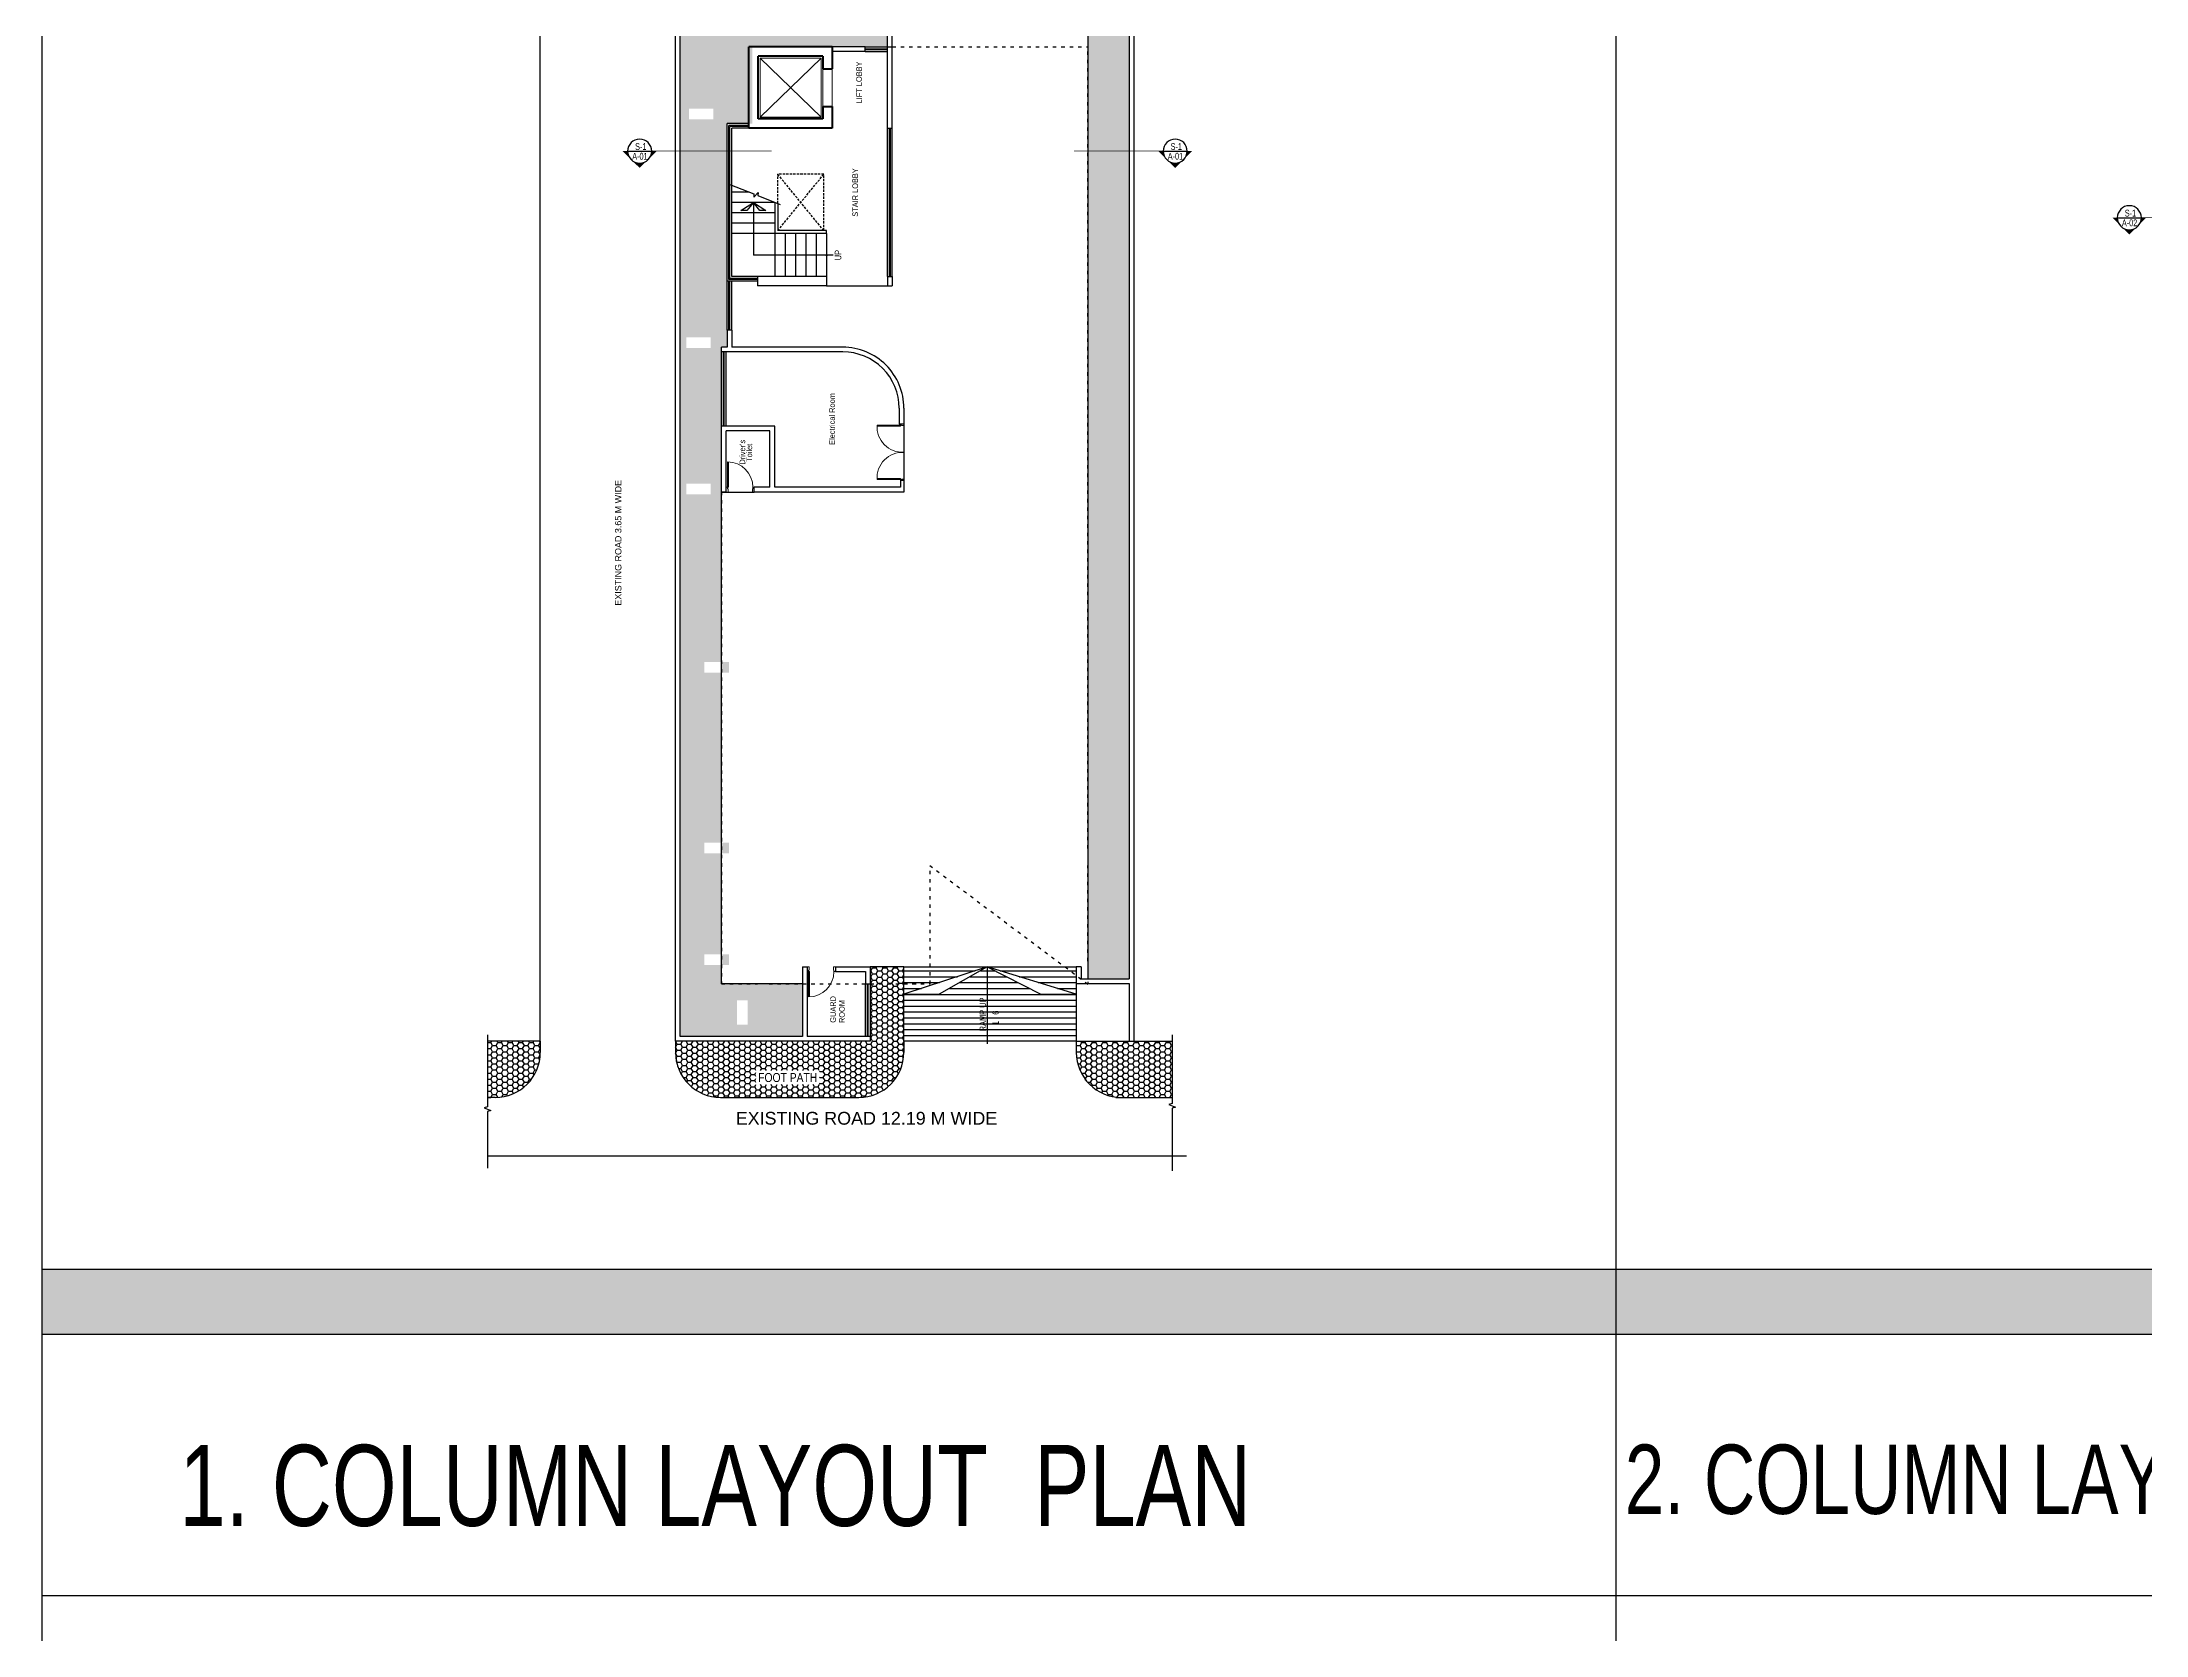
# Model space of a CAD drawing. Header units: inches. Extents: x 283072 to 301462, y 26630 to 62925.
# Drawn here: x 290408 to 292649, y 31862 to 33559 of the extents above; entities that cross this region are included whole.
import ezdxf
from ezdxf.enums import TextEntityAlignment as Align

# ---------------------------------------------------------------- set-up
doc = ezdxf.new("R2010")
doc.units = ezdxf.units.IN
doc.header["$MEASUREMENT"] = 0
for name, pattern in [('ACAD_ISO03W100', [30, 12, -18]), ('DASHDOT', [25.4, 12.7, -6.35, 0, -6.35]), ('DASHDOTX2', [2, 1, -0.5, 0, -0.5]), ('HIDDEN', [0.375, 0.25, -0.125])]:
    doc.linetypes.add(name, pattern=pattern)
doc.layers.get('0').update_dxf_attribs({"lineweight": 5})
doc.layers.add('A1-Sect_Symb', color=31, linetype='Continuous')
for name, color, linetype, lineweight in [('BEAM', 54, 'ACAD_ISO03W100', 5), ('Column R.C.C', 210, 'Continuous', 53), ('DIM_RAJUK', 31, 'Continuous', 9), ('Dimension.', 7, 'Continuous', 5), ('door', 35, 'Continuous', 13), ('Grass', 8, 'Continuous', 9), ('Hatch', 8, 'Continuous', 9), ('Hatch Brick', 8, 'Continuous', 9), ('PAVE', 23, 'Continuous', 9), ('Railing', 30, 'Continuous', 25), ('RAMP', 251, 'Continuous', 5), ('ROADP5', 5, 'Continuous', 13), ('slab', 86, 'Continuous', 9), ('stair', 190, 'Continuous', 13), ('Symbol', 110, 'Continuous', 9), ('Text Note', 2, 'Continuous', 15), ('Text Room name', 4, 'Continuous', 13), ('wall', 7, 'Continuous', 35)]:
    doc.layers.add(name, color=color, linetype=linetype, lineweight=lineweight)
doc.layers.add('VPT', color=2, linetype='DASHDOTX2', lineweight=13, plot=False)
doc.layers.add('WIN', color=7, linetype='Continuous', lineweight=18, true_color=0x144fff)
doc.styles.add('S_Swis721 LtCn BT', font='swisscl.ttf')
doc.styles.add('SIM-N', font='SIMPLEX.shx', dxfattribs={"width": 0.75})
doc.styles.add('SIM-VN', font='simplex.shx', dxfattribs={"width": 0.5})
doc.styles.get("Standard").update_dxf_attribs({"font": 'ARIALN.TTF'})
doc.styles.add('STYLUS', font='swisscl.ttf', dxfattribs={"width": 0.9})
doc.styles.add('Text S-10 Metere', font='swissl.ttf', dxfattribs={"height": 10})
pattern_1 = [(90, (12236.428, -17263.759), (-10.6066017, 10.6066017), [2.8125, -18.40070345]), (45, (12236.428, -17263.759), (-10.6066017, 10.6066017), [2.8125, -12.1875]), (135, (12236.428, -17263.759), (-10.6066017, -10.6066017), [2.8125, -12.1875])]

# ---------------------------------------------------------------- blocks, each defined once
blk = doc.blocks.new('W-IA-DETSYM')
at = {"linetype": 'Continuous'}
blk.add_line((3.56, 0), (-3.56, 0), dxfattribs=at)
blk.add_circle((0, 0), 3.56, dxfattribs=at)
for style, width, p in [('SIM-N', 0.75, (0, 0.36)), ('SIM-VN', 0.5, (0, -2.51))]:
    blk.add_attdef('X', text='', height=2, dxfattribs=dict(style=style, width=width)).set_placement(p, align=Align.CENTER)
blk = doc.blocks.new('*U20', base_point=(-403.5, 192.2))
at = {"color": 0}
for points in [[(-404.9, 190.1), (-403.5, 192.2), (-413.7, 182)], [(-406.1, 187.6), (-404.9, 190.1), (-413.7, 182)], [(-406.8, 184.9), (-406.1, 187.6), (-413.7, 182)], [(-413.7, 182), (-407.1, 182.1), (-406.8, 184.9)], [(-413.7, 182), (-407.1, 182), (-407.1, 182.1)]]:
    blk.add_solid(points, dxfattribs=at)
blk = doc.blocks.new('*U21', base_point=(-381, 194.6))
at = {"color": 0}
for points in [[(-391.1, 204.6), (-401.2, 194.6), (-398.8, 196.1)], [(-391.1, 204.6), (-398.8, 196.1), (-396.3, 197.2)], [(-391.1, 204.6), (-396.3, 197.2), (-393.6, 197.9)], [(-391.1, 204.6), (-393.6, 197.9), (-390.8, 198.1)], [(-382.8, 195.8), (-381, 194.6), (-391.1, 204.6)], [(-385.4, 197.1), (-382.8, 195.8), (-391.1, 204.6)], [(-388, 197.8), (-385.4, 197.1), (-391.1, 204.6)], [(-390.8, 198.1), (-388, 197.8), (-391.1, 204.6)]]:
    blk.add_solid(points, dxfattribs=at)
blk = doc.blocks.new('W-IA-DETFLAG')
blk.add_lwpolyline([(-3.56, -0.03, 0, 0, 0), (-5.03, -0.03, 0, 0, 0), (0, 5, 0, 0, 0), (5, 0, 0, 0, 0), (3.56, 0, 0.222, 0.222, 0), (10.44, 0, 0, 0, 0)], format="xyseb")
at = {"yscale": 0.2222222222222222, "zscale": 0.2222222222222222}
for name, p, xscale in [('*U20', (-2.76, 2.24), 0.2222222222222222), ('*U21', (2.24, 2.76), 0.2222222222222222), ('*U20', (2.76, 2.24), -0.2222222222222222)]:
    blk.add_blockref(name, p, dxfattribs=dict(at, xscale=xscale))
blk = doc.blocks.new('A$C35C94D06')
at = {"layer": 'Column R.C.C', "color": 1, "linetype": 'Continuous', "ltscale": 200}
for p, q in [((23.4, 85), (0, 85)), ((0, 85), (0, -4)), ((23.4, 75), (10, 75)), ((10, 75), (10, 6)), ((23.4, 75), (23.4, 85)), ((86.8, 85), (63.4, 85)), ((63.4, 75), (63.4, 85)), ((76.8, 75), (63.4, 75)), ((76.8, 75), (76.8, 6)), ((86.8, 85), (86.8, -4)), ((10, 6), (76.8, 6)), ((0, -4), (86.8, -4))]:
    blk.add_line(p, q, dxfattribs=at)
at = {"layer": 'Hatch Brick'}
for p, q in [((12, 73), (12, 8)), ((12, 73), (74.8, 73)), ((12, 73), (74.8, 8)), ((12, 8), (74.8, 73)), ((23.4, 85), (63.4, 85)), ((23.4, 75), (63.4, 75)), ((74.8, 73), (74.8, 8)), ((12, 8), (74.8, 8))]:
    blk.add_line(p, q, dxfattribs=at)
blk = doc.blocks.new('DOOR-SS-30')
at = {"layer": 'door'}
for p, q in [((1.5, 5), (1.5, 32)), ((2.5, 5), (2.5, 32)), ((0, 0), (0, 5)), ((0, 5), (1.5, 5)), ((2, 0), (0, 0)), ((2.5, 5), (1.5, 5)), ((1.5, 5), (1.5, 3.5)), ((1.5, 3.5), (2, 3.5)), ((2, 3.5), (2, 0)), ((28, 3.5), (28.5, 3.5)), ((28, 0), (28, 3.5)), ((30, 0), (28, 0)), ((28.5, 5), (30, 5)), ((28.5, 3.5), (28.5, 5)), ((30, 5), (30, 0))]:
    blk.add_line(p, q, dxfattribs=at)
at = {"layer": 'door', "ltscale": 50}
blk.add_arc((1.5, 5), 27, 0, 90, dxfattribs=at)
blk = doc.blocks.new('A$C68BB3B16')
at = {"layer": 'door', "ltscale": 0.0025}
for p, q in [((0.7, 2.5), (0.7, 19)), ((1.5, 19), (1.5, 2.5)), ((38.5, 19), (38.5, 2.5)), ((39.2, 2.5), (39.2, 19)), ((0, 0), (0, 2.5)), ((0, 2.5), (0.7, 2.5)), ((1, 0), (0, 0)), ((1.5, 2.5), (0.7, 2.5)), ((0.7, 2.5), (0.7, 1.8)), ((0.7, 1.8), (1, 1.8)), ((1, 1.8), (1, 0)), ((38.5, 2.5), (39.2, 2.5)), ((39.2, 1.8), (39, 1.8)), ((39, 1.8), (39, 0)), ((39, 0), (40, 0)), ((39.2, 2.5), (39.2, 1.8)), ((40, 2.5), (39.2, 2.5)), ((40, 0), (40, 2.5))]:
    blk.add_line(p, q, dxfattribs=at)
for centre, start, end in [((1.8, 0.9), 357.2989, 93.45), ((38.2, 0.9), 86.55, 182.7011)]:
    blk.add_arc(centre, 18.2, start, end, dxfattribs=at)

msp = doc.modelspace()

# ---------------------------------------------------------------- hatches: boundary and pattern name
at = {"layer": 'Dimension.', "linetype": 'ByBlock', "lineweight": 30, "ltscale": 200}
h = msp.add_hatch(dxfattribs=at)
h.set_pattern_fill('AR-CONC', color=6, scale=20)
h.set_pattern_definition([(50, (0, 0), (143.452037, -12.550427), [15, -165]), (355, (0, 0), (-27.75027, 150.43843), [12, -132]), (100.451444, (11.95, -1.05), (115.70177, 137.888), [12.74804, -140.22842]), (46.1842, (0, 40), (213.44827, -33.10386), [22.5, -247.5]), (96.635635, (17.79, 37.24), (186.93239, 194.82372), [19.12207, -210.34275]), (351.18416, (0, 40), (186.93239, 194.82372), [18, -198]), (21, (20, 30), (119.38141, -80.52378), [15, -165]), (326, (20, 30), (48.66307, 145.03001), [12, -132]), (71.451445, (29.95, 23.29), (168.044475, 64.50623), [12.74804, -140.22842]), (37.5, (0, 0), (2.431971, 66.578771), [0, -130.4, 0, -134, 0, -132.5]), (7.5, (0, 0), (52.613907, 78.882342), [0, -76.4, 0, -127.4, 0, -50.5]), (327.5, (-44.6, 0), (106.764487, -4.510974), [0, -50, 0, -156, 0, -207]), (317.5, (-64.6, 0), (116.637234, 20.020996), [0, -65, 0, -103.6, 0, -147])])
h.paths.add_polyline_path([(292084.92011, 32251.5), (290407.92011, 32251.5), (290407.92011, 32182.07655), (292084.92011, 32182.07655)])
h.paths.add_polyline_path([(293761.92011, 32251.5), (292084.92011, 32251.5), (292084.92011, 32182.07655), (293761.92011, 32182.07655)])
h.paths.add_polyline_path([(295438.92011, 32251.5), (293761.92011, 32251.5), (293761.92011, 32182.07655), (295438.92011, 32182.07655)])
h.paths.add_polyline_path([(297115.92011, 32251.5), (295438.92011, 32251.5), (295438.92011, 32182.07655), (297115.92011, 32182.07655)])
at = {"layer": 'Grass', "lineweight": 30, "ltscale": 0.0025}
h = msp.add_hatch(dxfattribs=at)
h.set_pattern_fill('GRASS,_O', color=256, scale=15)
h.set_pattern_definition(pattern_1)
h.paths.add_polyline_path([(291125.70469, 32543.81298), (291089.70469, 32543.81298), (291089.70469, 32499.44172), (291093.45469, 32499.44172), (291125.70469, 32499.44172)])
h.paths.add_polyline_path([(291148.07861, 32512.14531), (291148.07861, 32538.00779), (291159.45105, 32538.00779), (291159.45105, 32512.14531)], flags=16)
h.paths.add_polyline_path([(291113.49817, 32587.11326), (291139.52732, 32587.11326), (291139.52732, 32575.71142), (291113.49817, 32575.71142)], flags=16)
h.paths.add_polyline_path([(291113.49817, 32705.94018), (291139.52732, 32705.94018), (291139.52732, 32694.53834), (291113.49817, 32694.53834)], flags=16)
h.paths.add_polyline_path([(291113.49817, 32898.56362), (291139.52732, 32898.56362), (291139.52732, 32887.16178), (291113.49817, 32887.16178)], flags=16)
h.paths.add_polyline_path([(291094.14169, 33088.6824), (291120.00416, 33088.6824), (291120.00416, 33077.28056), (291094.14169, 33077.28056)], flags=16)
h.paths.add_polyline_path([(291094.14169, 33244.65091), (291120.00416, 33244.65091), (291120.00416, 33233.24906), (291094.14169, 33233.24906)], flags=16)
h.paths.add_polyline_path([(291097.23887, 33488.29272), (291123.10135, 33488.29272), (291123.10135, 33476.89088), (291097.23887, 33476.89088)], flags=16)
h.paths.add_polyline_path([(291089.70469, 32499.57655), (291089.70469, 32543.81298), (291125.70469, 32543.81298), (291125.70469, 32499.57655), (291217.98485, 32499.57655), (291217.98485, 32555.57655), (291131.67011, 32555.57655), (291131.67011, 33080.04761), (291131.67011, 33234.04761), (291137.67011, 33234.04761), (291137.67011, 33304.35054), (291137.67011, 33472.35054), (291164.71537, 33472.35054), (291164.71537, 33554.15949), (291249.67011, 33554.15949), (291308.67011, 33554.15949), (291308.67011, 33644.57655), (291087.67011, 33644.57655), (291087.67011, 32499.57655)])
h = msp.add_hatch(dxfattribs=at)
h.set_pattern_fill('GRASS,_O', color=256, scale=15)
h.set_pattern_definition(pattern_1)
h.paths.add_polyline_path([(291521.98261, 33644.57655), (291565.92011, 33644.57655), (291565.92011, 32560.79914), (291521.98261, 32560.79914)])
at = {"layer": 'PAVE', "linetype": 'Continuous', "lineweight": 30, "ltscale": 200}
h = msp.add_hatch(dxfattribs=at)
h.set_pattern_fill('HONEY', color=256, scale=30, style=0)
h.set_pattern_definition([(0, (297063.91, 22673.9413), (5.625, 3.2475953), [3.75, -7.5]), (120, (297063.91, 22673.9413), (-5.625, 3.2475953), [3.75, -7.5]), (60, (297063.91, 22673.9413), (1e-15, 6.4951905), [-7.5, 3.75])])
h.paths.add_polyline_path([(291325.98485, 32573.57655), (291313.98485, 32573.57655), (291289.98485, 32573.57655), (291289.98485, 32499.57655), (291289.98485, 32494.57655), (291325.98485, 32494.57655)])
edge = h.paths.add_edge_path()
edge.add_line((291082.67011, 32494.57655), (291082.67011, 32482.57655))
edge.add_arc((291130.67011, 32482.57655), 48, 180, 270)
edge.add_line((291130.67011, 32434.57655), (291277.98485, 32434.57655))
edge.add_arc((291277.98485, 32482.57655), 48, 270, 360)
edge.add_line((291325.98485, 32482.57655), (291325.98485, 32494.57655))
edge.add_line((291325.98485, 32494.57655), (291082.67011, 32494.57655))
h.paths.add_polyline_path([(291168.29395, 32448.30066), (291236.19791, 32448.30066), (291236.19791, 32463.20162), (291168.29395, 32463.20162)], flags=16)
h = msp.add_hatch(dxfattribs=at)
h.set_pattern_fill('HONEY', color=256, scale=30, style=0)
h.set_pattern_definition([(0, (290882.2845, 32434.5766), (5.625, 3.2476), [3.75, -7.5]), (120, (290882.2845, 32434.5766), (-5.625, 3.2476), [3.75, -7.5]), (60, (290882.2845, 32434.5766), (1e-08, 6.49519), [-7.5, 3.75])])
h.paths.add_polyline_path([(290882.28455, 32434.57655), (290890.67011, 32434.57655, 0.4142135624), (290938.67011, 32482.57655), (290938.67011, 32494.57655), (290882.28455, 32494.57655)])
h = msp.add_hatch(dxfattribs=at)
h.set_pattern_fill('HONEY', color=256, scale=30, style=0)
h.set_pattern_definition([(0, (291492.994, 32434.5766), (5.625, 3.247595), [3.75, -7.5]), (120, (291492.994, 32434.5766), (-5.625, 3.247595), [3.75, -7.5]), (60, (291492.994, 32434.5766), (1e-08, 6.49519), [-7.5, 3.75])])
edge = h.paths.add_edge_path()
edge.add_arc((291557.67011, 32482.57655), 48, 180, 270)
edge.add_line((291557.67011, 32434.57655), (291611.69888, 32434.57655))
edge.add_line((291611.69888, 32434.57655), (291611.69888, 32494.57655))
edge.add_line((291611.69888, 32494.57655), (291509.67011, 32494.57655))
edge.add_line((291509.67011, 32494.57655), (291509.67011, 32482.57655))
at = {"layer": 'RAMP', "lineweight": 30, "ltscale": 30}
h = msp.add_hatch(dxfattribs=at)
h.set_pattern_fill('ANSI31', color=256, scale=50, angle=135, style=0)
h.set_pattern_definition([(180, (10925.051, -11974.366), (-1e-15, -6.25), [])])
h.paths.add_polyline_path([(291325.98485, 32573.57655), (291509.67011, 32573.57655), (291509.67011, 32494.57655), (291325.98485, 32494.57655)])
h.paths.add_polyline_path([(291471.98595, 32544.43161), (291509.67011, 32544.43161), (291414.82748, 32573.57655)], flags=16)
h.paths.add_polyline_path([(291325.98485, 32544.43161), (291363.66901, 32544.43161), (291414.82748, 32573.57655)], flags=17)
h.paths.add_polyline_path([(291415.49046, 32503.17234), (291415.49046, 32539.59206), (291404.77715, 32539.59206), (291404.77715, 32503.17234)], flags=24)
h.paths.add_polyline_path([(291429.09477, 32509.89358), (291429.09477, 32528.84082), (291418.34018, 32528.84082), (291418.34018, 32509.89358)], flags=24)

# ---------------------------------------------------------------- linework, layer by layer
at = {"layer": 'A1-Sect_Symb', "color": 7, "linetype": 'DASHDOT', "lineweight": 30, "ltscale": 0.003, "const_width": 0.75}
for points in [[(291185.19649, 33443.02563), (291057.31195, 33443.1245)], [(291507.33899, 33443.02563), (291602.20032, 33443.02563)]]:
    msp.add_lwpolyline(points, dxfattribs=at)
at = {"layer": 'BEAM', "lineweight": 30, "ltscale": 0.3}
for p, q in [((291313.67011, 33554.15949), (291521.98261, 33554.15949)), ((291521.98261, 32699.71906), (291521.98261, 33554.15949)), ((291131.67011, 33080.04761), (291131.67011, 32555.70155)), ((291521.98261, 32800.73511), (291521.98261, 32555.34203)), ((291353.67011, 32681.65656), (291521.98261, 32555.34203)), ((291353.98261, 32555.57655), (291353.98261, 32681.65656)), ((291521.98261, 32579.70155), (291521.98261, 32681.71906)), ((291131.67011, 32555.70155), (291169.98038, 32555.70155)), ((291182.35538, 32555.57655), (291341.67011, 32555.57655)), ((291325.98485, 32555.57655), (291353.98261, 32555.57655))]:
    msp.add_line(p, q, dxfattribs=at)
at = {"layer": 'DIM_RAJUK', "linetype": 'Continuous', "lineweight": 30, "ltscale": 200}
for p, q in [((291414.82748, 32573.57655), (291325.98485, 32544.43161)), ((291414.82748, 32573.57655), (291363.66901, 32544.43161)), ((291509.67011, 32544.43161), (291414.82748, 32573.57655)), ((291414.82748, 32573.57655), (291471.98595, 32544.43161)), ((291414.82748, 32573.57655), (291414.82748, 32491.59862)), ((291325.98485, 32544.43161), (291363.66901, 32544.43161)), ((291471.98595, 32544.43161), (291509.67011, 32544.43161))]:
    msp.add_line(p, q, dxfattribs=at)
at = {"layer": 'Dimension.', "color": 6, "linetype": 'ByBlock', "lineweight": 30, "ltscale": 200}
for p, q in [((290407.92011, 26629.57655), (290407.92011, 34061.57655)), ((292084.92011, 28466.07655), (292084.92011, 34061.57655)), ((290407.92011, 32251.5), (297115.92011, 32251.5)), ((290407.92011, 32182.07655), (297115.92011, 32182.07655)), ((290407.92011, 31903.57655), (297115.92011, 31903.57655))]:
    msp.add_line(p, q, dxfattribs=at)
at = {"layer": 'Hatch', "linetype": 'HIDDEN', "lineweight": 30, "ltscale": 10}
for p, q in [((291240.67014, 33418.35054), (291191.67014, 33418.35054)), ((291191.67014, 33358.35054), (291240.67014, 33418.35054)), ((291240.67014, 33358.35054), (291191.67014, 33418.35054)), ((291191.67014, 33387.15054), (291191.67014, 33418.35054)), ((291240.67014, 33358.35054), (291240.67014, 33418.35054))]:
    msp.add_line(p, q, dxfattribs=at)
at = {"layer": 'PAVE', "linetype": 'Continuous', "lineweight": 30, "ltscale": 200}
for p, q in [((291308.67011, 33554.15949), (291308.67011, 33644.57655)), ((291313.67011, 33554.15949), (291313.67011, 33644.57655)), ((291521.98261, 33644.57655), (291521.98261, 32560.79914)), ((291243.67015, 33299.35054), (291308.67011, 33299.35054)), ((291325.98485, 33152.04761), (291325.98485, 33092.04761)), ((291131.67011, 33079.73511), (291166.67011, 33079.73511)), ((291325.98485, 32573.57655), (291289.98485, 32573.57655)), ((291509.67011, 32494.57655), (291565.92011, 32494.57655)), ((291570.92011, 32494.57655), (291611.69888, 32494.57655))]:
    msp.add_line(p, q, dxfattribs=at)
msp.add_lwpolyline([(291325.98485, 32573.57655), (291509.67011, 32573.57655), (291509.67011, 32494.57655), (291325.98485, 32494.57655)], close=True, dxfattribs=at)
at = {"layer": 'Railing', "lineweight": 30, "ltscale": 10}
for p, q in [((291188.67014, 33388.35054), (291188.67014, 33355.35054)), ((291191.67014, 33387.15054), (291191.67014, 33358.35054)), ((291243.67014, 33355.35054), (291188.67014, 33355.35054)), ((291243.67014, 33358.35054), (291191.67014, 33358.35054)), ((291243.67014, 33355.35054), (291243.67014, 33358.35054))]:
    msp.add_line(p, q, dxfattribs=at)
at = {"layer": 'Railing', "lineweight": 30}
msp.add_lwpolyline([(291217.98485, 32555.57655), (291131.67011, 32555.70155), (291131.67011, 33079.73511)], dxfattribs=at)
at = {"layer": 'ROADP5', "linetype": 'Continuous', "lineweight": 30, "ltscale": 200}
for p, q in [((290938.67011, 32494.57655), (290938.67011, 33649.57655)), ((290938.67011, 32494.57655), (290882.28455, 32494.57655)), ((290938.67011, 32494.57655), (290938.67011, 32482.57655)), ((291082.67011, 32494.57655), (291082.67011, 32482.57655)), ((291325.98485, 32494.57655), (291325.98485, 32482.57655)), ((291509.67011, 32494.57655), (291509.67011, 32482.57655)), ((290890.67011, 32434.57655), (290882.28455, 32434.57655)), ((291130.67011, 32434.57655), (291277.98485, 32434.57655)), ((291551.67011, 32434.57655), (291611.69888, 32434.57655)), ((291557.67011, 32434.57655), (291583.89506, 32434.57655)), ((290882.28455, 32372.30922), (291627.16335, 32372.30922))]:
    msp.add_line(p, q, dxfattribs=at)
for points in [[(290882.28455, 32501.34068), (290882.28455, 32424.60151), (290878.71986, 32423.30407), (290885.84924, 32420.70919), (290882.28455, 32419.41175), (290882.28455, 32359.2672)], [(291611.69888, 32501.34068), (291611.69888, 32428.22979), (291608.13419, 32426.93235), (291615.26357, 32424.33747), (291611.69888, 32423.04003), (291611.69888, 32356.48643)]]:
    msp.add_lwpolyline(points, dxfattribs=at)
for centre, start, end in [((290890.67011, 32482.57655), 270, 0), ((291130.67011, 32482.57655), 180, 270), ((291277.98485, 32482.57655), 270, 0), ((291557.67011, 32482.57655), 180, 270)]:
    msp.add_arc(centre, 48, start, end, dxfattribs=at)
at = {"layer": 'stair', "lineweight": 30, "ltscale": 10}
for p, q in [((291161.17015, 33399.35054), (291142.67011, 33399.35054)), ((291188.67014, 33388.35054), (291142.67011, 33388.35054)), ((291188.67014, 33377.35054), (291142.67011, 33377.35054)), ((291188.67014, 33366.35054), (291142.67011, 33366.35054)), ((291188.67014, 33355.35054), (291142.67011, 33355.35054)), ((291188.67014, 33355.35054), (291188.67015, 33309.35054)), ((291199.67014, 33355.35054), (291199.67015, 33309.35054)), ((291210.67014, 33355.35054), (291210.67015, 33309.35054)), ((291221.67014, 33355.35054), (291221.67015, 33309.35054)), ((291232.67014, 33355.35054), (291232.67015, 33309.35054)), ((291243.67014, 33355.35054), (291243.67015, 33309.35054))]:
    msp.add_line(p, q, dxfattribs=at)
at = {"layer": 'Symbol', "lineweight": 30}
for p in [(291165.67013, 33388.35054), (291250.62646, 33332.16989)]:
    msp.add_line(p, (291165.67013, 33332.16989), dxfattribs=at)
msp.add_lwpolyline([(291140.67011, 33407.55055), (291166.18946, 33397.34281), (291166.0809, 33393.89121), (291170.68452, 33399.03982), (291170.57596, 33395.58821), (291194.26001, 33386.11459)], dxfattribs=at)
msp.add_lwpolyline([(291152.38365, 33379.91304), (291165.67013, 33388.35054), (291178.9566, 33379.91304), (291172.49708, 33379.91304), (291165.67013, 33388.35054), (291158.84317, 33379.91304)], close=True, dxfattribs=at)
at = {"layer": 'Symbol', "lineweight": 30, "ltscale": 0.0025}
msp.add_circle((291243.68286, 33332.16989), 0.75, dxfattribs=at)
at = {"layer": 'VPT', "lineweight": 30, "ltscale": 200}
msp.add_line((291521.98261, 32560.79914), (291565.92011, 32560.79914), dxfattribs=at)
at = {"layer": 'wall', "lineweight": 30}
for p, q in [((291082.67011, 32494.57655), (291082.67011, 33649.57655)), ((291087.67011, 32499.57655), (291087.67011, 33644.57655)), ((291565.92011, 33644.57655), (291565.92011, 32560.79914)), ((291570.92011, 33649.57655), (291570.92011, 32494.57655)), ((291284.67011, 33554.15949), (291249.67011, 33554.15949)), ((291284.67011, 33549.15949), (291284.67011, 33554.15949)), ((291308.67011, 33554.15949), (291313.67011, 33554.15949)), ((291284.67011, 33549.15949), (291249.67011, 33549.15949)), ((291308.67011, 33467.35054), (291313.67011, 33467.35054)), ((291243.67015, 33309.35054), (291169.98038, 33309.35054)), ((291169.98038, 33309.35054), (291169.98038, 33299.35053)), ((291243.67015, 33309.35054), (291243.67015, 33299.35054)), ((291308.67011, 33309.35054), (291308.67011, 33299.35054)), ((291308.67011, 33309.35054), (291313.67011, 33309.35054)), ((291313.67011, 33309.35054), (291313.67011, 33299.35054)), ((291243.67015, 33299.35054), (291169.98038, 33299.35053)), ((291308.67011, 33299.35054), (291313.67011, 33299.35054)), ((291142.67011, 33252.04761), (291137.67011, 33252.04761)), ((291137.67011, 33252.04761), (291137.67011, 33234.04761)), ((291142.67011, 33252.04761), (291142.67011, 33234.04761)), ((291137.67011, 33234.04761), (291131.67011, 33234.04761)), ((291131.67011, 33229.04761), (291131.67011, 33234.04761)), ((291260.98485, 33229.04761), (291131.67011, 33229.04761)), ((291260.98485, 33234.04761), (291142.67011, 33234.04761)), ((291188.35538, 33150.04761), (291131.67011, 33150.04761)), ((291131.67011, 33079.73511), (291131.67011, 33150.04761)), ((291188.35538, 33084.73511), (291188.35538, 33150.04761)), ((291320.98485, 33169.04761), (291320.98485, 33152.04761)), ((291325.98485, 33152.04761), (291320.98485, 33152.04761)), ((291325.98485, 33169.04761), (291325.98485, 33152.04761)), ((291183.35538, 33145.04761), (291136.67011, 33145.04761)), ((291136.67011, 33079.73511), (291136.67011, 33145.04761)), ((291183.35538, 33084.73511), (291183.35538, 33145.04761)), ((291183.35538, 33084.73511), (291166.67011, 33084.73511)), ((291166.67011, 33079.73511), (291166.67011, 33084.73511)), ((291322.23485, 33084.73511), (291188.35538, 33084.73511)), ((291325.98485, 33092.04761), (291322.23485, 33092.04761)), ((291322.23485, 33092.04761), (291322.23485, 33084.73511)), ((291325.98485, 33092.04761), (291325.98485, 33079.7351)), ((291136.67011, 33079.73511), (291131.67011, 33079.73511)), ((291325.98485, 33079.7351), (291166.67011, 33079.73511)), ((291284.98485, 32555.57655), (291289.98485, 32555.57655)), ((291509.67011, 32555.79914), (291565.92011, 32555.79914)), ((291514.67011, 32560.79914), (291565.92011, 32560.79914)), ((291565.92011, 32555.79914), (291565.92011, 32494.57655)), ((291565.92011, 32494.57655), (291570.92011, 32494.57655))]:
    msp.add_line(p, q, dxfattribs=at)
at = {"layer": 'wall', "linetype": 'Continuous', "lineweight": 30, "ltscale": 200}
for p, q in [((291308.67011, 33467.35054), (291308.67011, 33554.15949)), ((291313.67011, 33467.35054), (291313.67011, 33554.15949)), ((291217.98485, 32573.57655), (291217.98485, 32499.57655)), ((291217.98485, 32573.57655), (291222.98485, 32573.57655)), ((291222.98485, 32573.57655), (291222.98485, 32499.57655)), ((291252.98485, 32573.57655), (291252.98485, 32568.57655)), ((291252.98485, 32573.57655), (291257.98485, 32573.57655)), ((291252.98485, 32568.57655), (291284.98485, 32568.57655)), ((291257.98485, 32573.57655), (291289.98485, 32573.57655)), ((291257.98485, 32573.57655), (291257.98485, 32573.57655)), ((291284.98485, 32568.57655), (291284.98485, 32555.57655)), ((291289.98485, 32573.57655), (291289.98485, 32555.57655)), ((291509.67011, 32573.57655), (291509.67011, 32555.79914)), ((291514.67011, 32573.57655), (291509.67011, 32573.57655)), ((291514.67011, 32573.57655), (291514.67011, 32560.79914)), ((291217.98485, 32499.57655), (291087.67011, 32499.57655)), ((291289.98485, 32499.57655), (291222.98485, 32499.57655)), ((291289.98485, 32499.57655), (291289.98485, 32494.57655)), ((291289.98485, 32494.57655), (291082.67011, 32494.57655))]:
    msp.add_line(p, q, dxfattribs=at)
at = {"layer": 'wall', "lineweight": 30}
for radius in [65, 60]:
    msp.add_arc((291260.98485, 33169.04761), radius, 359.99999999, 90, dxfattribs=at)
at = {"layer": 'WIN', "linetype": 'Continuous', "lineweight": 30, "ltscale": 200}
for p, q in [((291284.67011, 33554.15949), (291308.67011, 33554.15949)), ((291284.67011, 33552.15949), (291308.67011, 33552.15949)), ((291284.67011, 33551.15949), (291308.67011, 33551.15949)), ((291284.67011, 33549.15949), (291308.67011, 33549.15949)), ((291137.67011, 33304.35054), (291137.67011, 33472.35054)), ((291160.71537, 33472.35054), (291137.67011, 33472.35054)), ((291139.67011, 33306.35054), (291139.67011, 33470.35054)), ((291160.71537, 33470.35054), (291139.67011, 33470.35054)), ((291140.67011, 33307.35054), (291140.67011, 33469.35054)), ((291160.71537, 33469.35054), (291140.67011, 33469.35054)), ((291142.67011, 33309.35054), (291142.67011, 33467.35054)), ((291160.71537, 33467.35054), (291142.67011, 33467.35054)), ((291308.67011, 33309.35054), (291308.67011, 33467.35054)), ((291310.67011, 33309.35054), (291310.67011, 33467.35054)), ((291311.67011, 33309.35054), (291311.67011, 33467.35054)), ((291313.67011, 33309.35054), (291313.67011, 33467.35054)), ((291169.98038, 33304.35054), (291137.67011, 33304.35054)), ((291137.67011, 33252.04761), (291137.67011, 33304.35053)), ((291169.98038, 33306.35054), (291139.67011, 33306.35054)), ((291139.67011, 33252.04761), (291139.67011, 33304.35053)), ((291169.98038, 33307.35054), (291140.67011, 33307.35054)), ((291140.67011, 33252.04761), (291140.67011, 33304.35053)), ((291169.98038, 33309.35054), (291142.67011, 33309.35054)), ((291142.67011, 33252.04761), (291142.67011, 33304.35053)), ((291131.67011, 33150.04761), (291131.67011, 33229.04761)), ((291133.67011, 33150.04761), (291133.67011, 33229.04761)), ((291134.67011, 33150.04761), (291134.67011, 33229.04761)), ((291136.67011, 33150.04761), (291136.67011, 33229.04761)), ((291284.98485, 32499.57655), (291284.98485, 32555.57655)), ((291286.98485, 32555.57655), (291286.98485, 32499.57655)), ((291287.98485, 32499.57655), (291287.98485, 32555.57655)), ((291289.98485, 32555.57655), (291289.98485, 32499.57655))]:
    msp.add_line(p, q, dxfattribs=at)

# ---------------------------------------------------------------- block references
at = {"layer": 'A1-Sect_Symb', "lineweight": 30, "yscale": 3.599999999976717, "zscale": 3.599999999999642, "rotation": 180}
for p, xscale in [((291044.51234, 33443.02563), -3.599999999976717), ((291615.00032, 33443.02563), 3.599999999976717), ((292631.43493, 33372.02563), -3.599999999976717)]:
    msp.add_blockref('W-IA-DETFLAG', p, dxfattribs=dict(at, xscale=xscale))
at = {"layer": 'A1-Sect_Symb', "lineweight": 30}
ref = msp.add_blockref('W-IA-DETSYM', (291044.51234, 33443.02563), dxfattribs=dict(at, xscale=-3.599999999976717, yscale=3.599999999976717, zscale=3.599999999999642))
ref.add_attrib('X', 'S-1', dxfattribs={"layer": '0', "height": 7.2, "style": 'STYLUS', "width": 0.9}).set_placement((291045.70133, 33444.32782), align=Align.CENTER)
ref.add_attrib('X', 'A-01', dxfattribs={"layer": '0', "height": 7.2, "style": 'STYLUS', "width": 0.9}).set_placement((291044.78835, 33433.97891), align=Align.CENTER)
ref = msp.add_blockref('W-IA-DETSYM', (291615.00032, 33443.02563), dxfattribs=dict(at, xscale=-3.599999999976717, yscale=3.599999999976717, zscale=3.599999999999642))
ref.add_attrib('X', 'S-1', dxfattribs={"layer": '0', "height": 7.2, "style": 'STYLUS', "width": 0.9}).set_placement((291616.18931, 33444.32782), align=Align.CENTER)
ref.add_attrib('X', 'A-01', dxfattribs={"layer": '0', "height": 7.2, "style": 'STYLUS', "width": 0.9}).set_placement((291615.27634, 33433.97891), align=Align.CENTER)
ref = msp.add_blockref('W-IA-DETSYM', (292631.43493, 33372.02563), dxfattribs=dict(at, xscale=-3.599999999976717, yscale=3.599999999976717, zscale=3.599999999999642))
ref.add_attrib('X', 'S-1', dxfattribs={"layer": '0', "height": 7.2, "style": 'STYLUS', "width": 0.9}).set_placement((292632.62392, 33373.32782), align=Align.CENTER)
ref.add_attrib('X', 'A-02', dxfattribs={"layer": '0', "height": 7.2, "style": 'STYLUS', "width": 0.9}).set_placement((292631.71095, 33362.97891), align=Align.CENTER)
at = {"layer": 'Column R.C.C', "linetype": 'Continuous', "lineweight": 30, "ltscale": 200, "xscale": -1, "rotation": 270}
msp.add_blockref('A$C35C94D06', (291164.71537, 33467.35055), dxfattribs=at)
at = {"layer": 'door', "lineweight": 30, "ltscale": 0.0025}
msp.add_blockref('DOOR-SS-30', (291136.67011, 33079.73511), dxfattribs=at)
at = {"layer": 'door', "lineweight": 30, "ltscale": 0.0025, "xscale": -1, "rotation": 180}
msp.add_blockref('DOOR-SS-30', (291222.98485, 32573.57655), dxfattribs=at)
at = {"layer": 'slab', "linetype": 'Continuous', "lineweight": 30, "ltscale": 200, "xscale": 1.5, "yscale": 1.499999999912689, "zscale": 1.499999999970552, "rotation": 90}
msp.add_blockref('A$C68BB3B16', (291325.98486, 33092.0476), dxfattribs=at)

# ---------------------------------------------------------------- texts
at = {"layer": 'Text Note', "lineweight": 30, "style": 'S_Swis721 LtCn BT'}
msp.add_text('UP', height=7, rotation=90, dxfattribs=at).set_placement((291255.86596, 33332.18714), align=Align.MIDDLE_CENTER)
at = {"layer": 'Text Note', "lineweight": 30, "ltscale": 0.0025, "style": 'Text S-10 Metere'}
msp.add_text('EXISTING ROAD 3.65 M WIDE', height=6.825, rotation=90, dxfattribs=at).set_placement((291021.681, 33025.57225), align=Align.MIDDLE_CENTER)
at = {"layer": 'Text Note', "lineweight": 30, "style": 'S_Swis721 LtCn BT'}
for s, p in [('RAMP UP', (291413.5627, 32504.95789)), ('1 : 6', (291427.16013, 32511.68601))]:
    msp.add_text(s, height=7, rotation=90, dxfattribs=at).set_placement(p)
at = {"layer": 'Text Note', "lineweight": 30, "ltscale": 0.0025, "style": 'Text S-10 Metere'}
msp.add_text('EXISTING ROAD 12.19 M WIDE', height=13.65, dxfattribs=at).set_placement((291286.17617, 32412.3215), align=Align.MIDDLE_CENTER)
at = {"layer": 'Text Room name', "lineweight": 30, "ltscale": 200}
for s, p in [('LIFT LOBBY', (291278.22481, 33516.19715)), ('STAIR LOBBY', (291274.11686, 33398.92365)), ('Electrical Room', (291249.45953, 33157.5276)), ("Driver's", (291153.9123, 33122.15464)), ('Toilet', (291161.36106, 33121.54321)), ('GUARD', (291250.51678, 32528.36307)), ('ROOM', (291259.96175, 32526.07644))]:
    msp.add_text(s, height=6, rotation=90, dxfattribs=at).set_placement(p, align=Align.MIDDLE_CENTER)
at = {"layer": 'Text Room name', "lineweight": 30, "ltscale": 0.0025}
msp.add_text('FOOT PATH', height=9.6, dxfattribs=at).set_placement((291170.77744, 32455.74786), align=Align.MIDDLE_LEFT)
at = {"layer": 'Text Room name', "lineweight": 30, "ltscale": 0.0025, "style": 'S_Swis721 LtCn BT'}
for s, height, p in [('1. COLUMN LAYOUT  PLAN', 86.4, (291125.05304, 32021.07655)), ('2. COLUMN LAYOUT WITH PARKING SYSTEM', 73.872, (292916.51429, 32027.61532))]:
    msp.add_text(s, height=height, dxfattribs=at).set_placement(p, align=Align.MIDDLE_CENTER)

doc.saveas('drawing.dxf')
